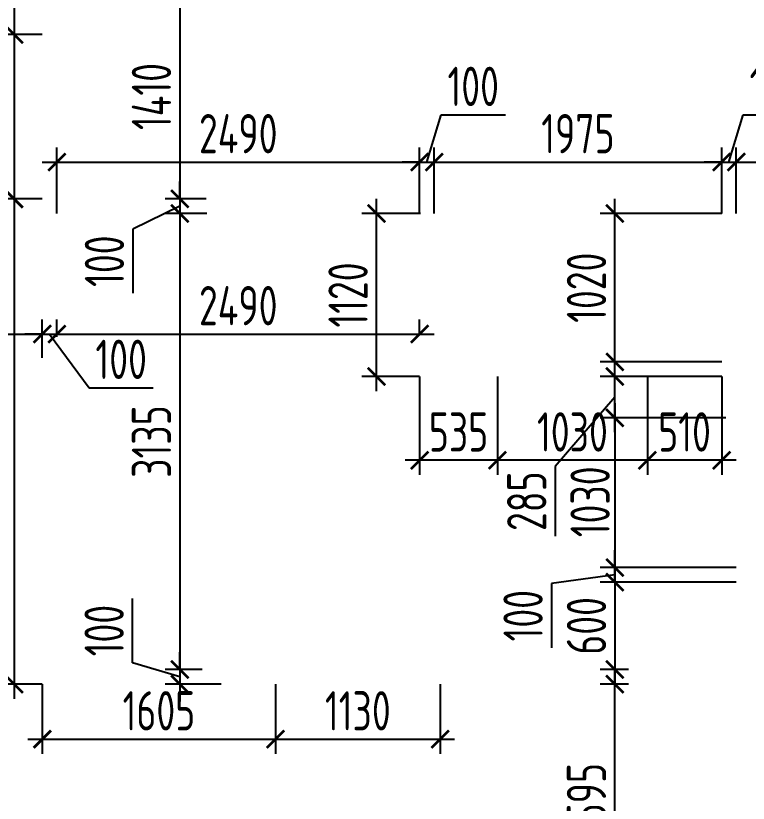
# Model space of a CAD drawing. Header units: millimetres. Extents: x -350007 to 536090, y -888 to 198380.
# Drawn here: x -210644 to -205612, y 105582 to 110994 of the extents above; entities that cross this region are included whole.
import ezdxf

# ---------------------------------------------------------------- set-up
doc = ezdxf.new("R2010")
doc.units = ezdxf.units.MM
doc.layers.add('АР_Размеры нов.', color=15, linetype='Continuous', lineweight=0)
doc.styles.add('ISOCPEUR', font='isocpeur.ttf', dxfattribs={"width": 0.7})
doc.dimstyles.new('R_100', dxfattribs={"dimtxt": 270, "dimasz": 120, "dimexe": 100, "dimexo": 0, "dimgap": 60, "dimtad": 1, "dimdec": 0, "dimrnd": 5, "dimzin": 0, "dimdsep": 46, "dimtxsty": 'ISOCPEUR', "dimblk": 'ARCHTICK', "dimcen": 0, "dimdle": 100, "dimclrd": 256, "dimclre": 256, "dimclrt": 256, "dimadec": 0, "dimazin": 0, "dimtfac": 2, "dimtdec": 0, "dimtofl": 0, "dimtmove": 1, "dimatfit": 3, "dimfxl": 1, "dimtvp": 3, "dimtolj": 1, "dimtzin": 0, "dimarcsym": 0})

# ---------------------------------------------------------------- blocks, each defined once
blk = doc.blocks.new('_ArchTick')
at = {"color": 0, "linetype": 'ByBlock', "const_width": 0.15}
blk.add_lwpolyline([(-0.5, -0.5), (0.5, 0.5)], dxfattribs=at)
blk = doc.blocks.new('*D2748')
at = {"layer": 'АР_Размеры нов.', "lineweight": -2, "ltscale": 100, "transparency": 16777216}
for p, q in [((-210655.5, 110964.7), (-210655.5, 109634.7)), ((-210461.8, 110864.7), (-210755.5, 110864.7)), ((-210461.8, 109734.7), (-210755.5, 109734.7))]:
    blk.add_line(p, q, dxfattribs=at)
at = {"layer": 'АР_Размеры нов.', "lineweight": -2, "ltscale": 100, "transparency": 16777216, "xscale": 120, "yscale": 120, "zscale": 120}
for p, rotation in [((-210655.5, 110864.7), 90), ((-210655.5, 109734.7), 270)]:
    blk.add_blockref('_ArchTick', p, dxfattribs=dict(at, rotation=rotation))
at = {"layer": 'АР_Размеры нов.', "ltscale": 100, "transparency": 16777216, "insert": (-210850.5, 110299.7), "char_height": 270, "attachment_point": 5, "rotation": 90, "style": 'ISOCPEUR'}
blk.add_mtext('\\A1;1130', dxfattribs=at)
blk = doc.blocks.new('*D2551')
at = {"layer": 'АР_Размеры нов.', "lineweight": -2, "ltscale": 100, "transparency": 16777216}
for p, q in [((-206528.7, 108331.4), (-206528.7, 107101.4)), ((-205766.5, 108231.4), (-206628.7, 108231.4)), ((-205814.8, 107201.4), (-206628.7, 107201.4))]:
    blk.add_line(p, q, dxfattribs=at)
at = {"layer": 'АР_Размеры нов.', "lineweight": -2, "ltscale": 100, "transparency": 16777216, "xscale": 120, "yscale": 120, "zscale": 120}
for p, rotation in [((-206528.7, 108231.4), 90), ((-206528.7, 107201.4), 270)]:
    blk.add_blockref('_ArchTick', p, dxfattribs=dict(at, rotation=rotation))
at = {"layer": 'АР_Размеры нов.', "ltscale": 100, "transparency": 16777216, "insert": (-206698.7, 107653.7), "char_height": 270, "attachment_point": 5, "rotation": 90, "style": 'ISOCPEUR'}
blk.add_mtext('\\A1;1030', dxfattribs=at)
blk = doc.blocks.new('*D2552')
at = {"layer": 'АР_Размеры нов.', "lineweight": -2, "ltscale": 100, "transparency": 16777216}
for p, q in [((-207335.1, 108494.3), (-207335.1, 107838.7)), ((-206305.1, 108494.8), (-206305.1, 107838.7)), ((-206205.1, 107938.7), (-207435.1, 107938.7))]:
    blk.add_line(p, q, dxfattribs=at)
at = {"layer": 'АР_Размеры нов.', "lineweight": -2, "ltscale": 100, "transparency": 16777216, "xscale": 120, "yscale": 120, "zscale": 120, "rotation": 180}
blk.add_blockref('_ArchTick', (-207335.1, 107938.7), dxfattribs=at)
at = {"layer": 'АР_Размеры нов.', "lineweight": -2, "ltscale": 100, "transparency": 16777216, "xscale": 120, "yscale": 120, "zscale": 120}
blk.add_blockref('_ArchTick', (-206305.1, 107938.7), dxfattribs=at)
at = {"layer": 'АР_Размеры нов.', "ltscale": 100, "transparency": 16777216, "insert": (-206820.1, 108133.7), "char_height": 270, "attachment_point": 5, "style": 'ISOCPEUR'}
blk.add_mtext('\\A1;1030', dxfattribs=at)
blk = doc.blocks.new('*D2654')
at = {"layer": 'АР_Размеры нов.', "lineweight": -2, "ltscale": 100, "transparency": 16777216}
for p, q in [((-212033.9, 108642.4), (-212033.9, 108906.5)), ((-210461.8, 108642.4), (-210461.8, 108906.5)), ((-212133.9, 108806.5), (-210361.8, 108806.5))]:
    blk.add_line(p, q, dxfattribs=at)
at = {"layer": 'АР_Размеры нов.', "lineweight": -2, "ltscale": 100, "transparency": 16777216, "xscale": 120, "yscale": 120, "zscale": 120, "rotation": 180}
blk.add_blockref('_ArchTick', (-212033.9, 108806.5), dxfattribs=at)
at = {"layer": 'АР_Размеры нов.', "lineweight": -2, "ltscale": 100, "transparency": 16777216, "xscale": 120, "yscale": 120, "zscale": 120}
blk.add_blockref('_ArchTick', (-210461.8, 108806.5), dxfattribs=at)
at = {"layer": 'АР_Размеры нов.', "ltscale": 100, "transparency": 16777216, "insert": (-211247.9, 109001.5), "char_height": 270, "attachment_point": 5, "style": 'ISOCPEUR'}
blk.add_mtext('\\A1;1570', dxfattribs=at)
blk = doc.blocks.new('*D2675')
at = {"layer": 'АР_Размеры нов.', "lineweight": -2, "ltscale": 100, "transparency": 16777216}
for p, q in [((-207869.9, 108514.8), (-207869.9, 107838.7)), ((-207335.1, 108514.3), (-207335.1, 107838.7)), ((-207235.1, 107938.7), (-207969.9, 107938.7))]:
    blk.add_line(p, q, dxfattribs=at)
at = {"layer": 'АР_Размеры нов.', "lineweight": -2, "ltscale": 100, "transparency": 16777216, "xscale": 120, "yscale": 120, "zscale": 120, "rotation": 180}
blk.add_blockref('_ArchTick', (-207869.9, 107938.7), dxfattribs=at)
at = {"layer": 'АР_Размеры нов.', "lineweight": -2, "ltscale": 100, "transparency": 16777216, "xscale": 120, "yscale": 120, "zscale": 120}
blk.add_blockref('_ArchTick', (-207335.1, 107938.7), dxfattribs=at)
at = {"layer": 'АР_Размеры нов.', "ltscale": 100, "transparency": 16777216, "insert": (-207602.5, 108133.7), "char_height": 270, "attachment_point": 5, "style": 'ISOCPEUR'}
blk.add_mtext('\\A1;535', dxfattribs=at)
blk = doc.blocks.new('*D2678')
at = {"layer": 'АР_Размеры нов.', "lineweight": -2, "ltscale": 100, "transparency": 16777216}
for p, q in [((-208859.3, 106400.7), (-208859.3, 105922.6)), ((-207729.3, 106400.7), (-207729.3, 105922.6)), ((-208959.3, 106022.6), (-207629.3, 106022.6))]:
    blk.add_line(p, q, dxfattribs=at)
at = {"layer": 'АР_Размеры нов.', "lineweight": -2, "ltscale": 100, "transparency": 16777216, "xscale": 120, "yscale": 120, "zscale": 120, "rotation": 180}
blk.add_blockref('_ArchTick', (-208859.3, 106022.6), dxfattribs=at)
at = {"layer": 'АР_Размеры нов.', "lineweight": -2, "ltscale": 100, "transparency": 16777216, "xscale": 120, "yscale": 120, "zscale": 120}
blk.add_blockref('_ArchTick', (-207729.3, 106022.6), dxfattribs=at)
at = {"layer": 'АР_Размеры нов.', "ltscale": 100, "transparency": 16777216, "insert": (-208294.3, 106217.6), "char_height": 270, "attachment_point": 5, "style": 'ISOCPEUR'}
blk.add_mtext('\\A1;1130', dxfattribs=at)
blk = doc.blocks.new('*D2679')
at = {"layer": 'АР_Размеры нов.', "lineweight": -2, "ltscale": 100, "transparency": 16777216}
for p, q in [((-210461.8, 106400.7), (-210461.8, 105922.6)), ((-208859.3, 106400.7), (-208859.3, 105922.6)), ((-210561.8, 106022.6), (-208759.3, 106022.6))]:
    blk.add_line(p, q, dxfattribs=at)
at = {"layer": 'АР_Размеры нов.', "lineweight": -2, "ltscale": 100, "transparency": 16777216, "xscale": 120, "yscale": 120, "zscale": 120, "rotation": 180}
blk.add_blockref('_ArchTick', (-210461.8, 106022.6), dxfattribs=at)
at = {"layer": 'АР_Размеры нов.', "lineweight": -2, "ltscale": 100, "transparency": 16777216, "xscale": 120, "yscale": 120, "zscale": 120}
blk.add_blockref('_ArchTick', (-208859.3, 106022.6), dxfattribs=at)
at = {"layer": 'АР_Размеры нов.', "ltscale": 100, "transparency": 16777216, "insert": (-209660.6, 106217.6), "char_height": 270, "attachment_point": 5, "style": 'ISOCPEUR'}
blk.add_mtext('\\A1;1605', dxfattribs=at)
blk = doc.blocks.new('*D3039')
at = {"layer": 'АР_Размеры нов.', "lineweight": -2, "ltscale": 500, "transparency": 16777216}
for p, q in [((-208166.6, 108414.8), (-208166.6, 109734.7)), ((-207864.4, 109634.7), (-208266.6, 109634.7)), ((-207869.9, 108514.8), (-208266.6, 108514.8))]:
    blk.add_line(p, q, dxfattribs=at)
at = {"layer": 'АР_Размеры нов.', "lineweight": -2, "ltscale": 500, "transparency": 16777216, "xscale": 120, "yscale": 120, "zscale": 120}
for p, rotation in [((-208166.6, 109634.7), 90), ((-208166.6, 108514.8), 270)]:
    blk.add_blockref('_ArchTick', p, dxfattribs=dict(at, rotation=rotation))
at = {"layer": 'АР_Размеры нов.', "lineweight": 13, "ltscale": 500, "transparency": 16777216, "insert": (-208361.6, 109074.8), "char_height": 270, "attachment_point": 5, "rotation": 90, "style": 'ISOCPEUR'}
blk.add_mtext('\\A1;1120', dxfattribs=at)
blk = doc.blocks.new('*D3040')
at = {"layer": 'АР_Размеры нов.', "lineweight": -2, "ltscale": 500, "transparency": 16777216}
for p, q in [((-206305.1, 108514.7), (-206305.1, 107838.7)), ((-205794.8, 108514.8), (-205794.8, 107838.7)), ((-205694.8, 107938.7), (-206405.1, 107938.7))]:
    blk.add_line(p, q, dxfattribs=at)
at = {"layer": 'АР_Размеры нов.', "lineweight": -2, "ltscale": 500, "transparency": 16777216, "xscale": 120, "yscale": 120, "zscale": 120, "rotation": 180}
blk.add_blockref('_ArchTick', (-206305.1, 107938.7), dxfattribs=at)
at = {"layer": 'АР_Размеры нов.', "lineweight": -2, "ltscale": 500, "transparency": 16777216, "xscale": 120, "yscale": 120, "zscale": 120}
blk.add_blockref('_ArchTick', (-205794.8, 107938.7), dxfattribs=at)
at = {"layer": 'АР_Размеры нов.', "lineweight": 13, "ltscale": 500, "transparency": 16777216, "insert": (-206049.9, 108133.7), "char_height": 270, "attachment_point": 5, "style": 'ISOCPEUR'}
blk.add_mtext('\\A1;510', dxfattribs=at)
blk = doc.blocks.new('*D3041')
at = {"layer": 'АР_Размеры нов.', "lineweight": -2, "ltscale": 500, "transparency": 16777216}
for p, q in [((-206528.7, 107201.4), (-206528.7, 106400.7)), ((-205694.8, 107101.4), (-206628.7, 107101.4)), ((-206433.9, 106500.7), (-206628.7, 106500.7))]:
    blk.add_line(p, q, dxfattribs=at)
at = {"layer": 'АР_Размеры нов.', "lineweight": -2, "ltscale": 500, "transparency": 16777216, "xscale": 120, "yscale": 120, "zscale": 120}
for p, rotation in [((-206528.7, 107101.4), 90), ((-206528.7, 106500.7), 270)]:
    blk.add_blockref('_ArchTick', p, dxfattribs=dict(at, rotation=rotation))
at = {"layer": 'АР_Размеры нов.', "lineweight": 13, "ltscale": 500, "transparency": 16777216, "insert": (-206723.7, 106801), "char_height": 270, "attachment_point": 5, "rotation": 90, "style": 'ISOCPEUR'}
blk.add_mtext('\\A1;600', dxfattribs=at)
blk = doc.blocks.new('*D3043')
at = {"layer": 'АР_Размеры нов.', "lineweight": -2, "ltscale": 500, "transparency": 16777216}
for p, q in [((-210655.5, 111523.9), (-210655.5, 110764.7)), ((-210461.8, 111423.9), (-210755.5, 111423.9)), ((-210461.8, 110864.7), (-210755.5, 110864.7))]:
    blk.add_line(p, q, dxfattribs=at)
at = {"layer": 'АР_Размеры нов.', "lineweight": -2, "ltscale": 500, "transparency": 16777216, "xscale": 120, "yscale": 120, "zscale": 120}
for p, rotation in [((-210655.5, 111423.9), 90), ((-210655.5, 110864.7), 270)]:
    blk.add_blockref('_ArchTick', p, dxfattribs=dict(at, rotation=rotation))
at = {"layer": 'АР_Размеры нов.', "lineweight": 13, "ltscale": 500, "transparency": 16777216, "insert": (-210850.5, 111144.3), "char_height": 270, "attachment_point": 5, "rotation": 90, "style": 'ISOCPEUR'}
blk.add_mtext('\\A1;560', dxfattribs=at)
blk = doc.blocks.new('*D3044')
at = {"layer": 'АР_Размеры нов.', "lineweight": -2, "ltscale": 500, "transparency": 16777216}
for p, q in [((-210655.5, 109834.7), (-210655.5, 106300.7)), ((-210461.8, 109734.7), (-210755.5, 109734.7)), ((-210461.8, 106400.7), (-210755.5, 106400.7))]:
    blk.add_line(p, q, dxfattribs=at)
at = {"layer": 'АР_Размеры нов.', "lineweight": -2, "ltscale": 500, "transparency": 16777216, "xscale": 120, "yscale": 120, "zscale": 120}
for p, rotation in [((-210655.5, 109734.7), 90), ((-210655.5, 106400.7), 270)]:
    blk.add_blockref('_ArchTick', p, dxfattribs=dict(at, rotation=rotation))
at = {"layer": 'АР_Размеры нов.', "lineweight": 13, "ltscale": 500, "transparency": 16777216, "insert": (-210850.5, 108067.7), "char_height": 270, "attachment_point": 5, "rotation": 90, "style": 'ISOCPEUR'}
blk.add_mtext('\\A1;3335', dxfattribs=at)
blk = doc.blocks.new('*D3062')
at = {"layer": 'АР_Размеры нов.', "lineweight": -2, "ltscale": 500, "transparency": 16777216}
for p, q in [((-210461.8, 108787.6), (-210461.8, 108906.5)), ((-210361.8, 108787.6), (-210361.8, 108906.5)), ((-210461.8, 108806.5), (-210581.8, 108806.5)), ((-210461.8, 108806.5), (-210361.8, 108806.5)), ((-210411.8, 108806.5), (-210140.7, 108437.6)), ((-210361.8, 108806.5), (-210241.8, 108806.5)), ((-210140.7, 108437.6), (-209699.4, 108437.6))]:
    blk.add_line(p, q, dxfattribs=at)
at = {"layer": 'АР_Размеры нов.', "lineweight": -2, "ltscale": 500, "transparency": 16777216, "xscale": 120, "yscale": 120, "zscale": 120}
blk.add_blockref('_ArchTick', (-210461.8, 108806.5), dxfattribs=at)
at = {"layer": 'АР_Размеры нов.', "lineweight": -2, "ltscale": 500, "transparency": 16777216, "xscale": 120, "yscale": 120, "zscale": 120, "rotation": 180}
blk.add_blockref('_ArchTick', (-210361.8, 108806.5), dxfattribs=at)
at = {"layer": 'АР_Размеры нов.', "lineweight": 13, "ltscale": 500, "transparency": 16777216, "insert": (-209920, 108632.6), "char_height": 270, "attachment_point": 5, "style": 'ISOCPEUR'}
blk.add_mtext('\\A1;100', dxfattribs=at)
blk = doc.blocks.new('*D3063')
at = {"layer": 'АР_Размеры нов.', "lineweight": -2, "ltscale": 500, "transparency": 16777216}
for p, q in [((-210361.8, 108787.6), (-210361.8, 108906.5)), ((-207869.9, 108801.9), (-207869.9, 108906.5)), ((-210461.8, 108806.5), (-207769.9, 108806.5))]:
    blk.add_line(p, q, dxfattribs=at)
at = {"layer": 'АР_Размеры нов.', "lineweight": -2, "ltscale": 500, "transparency": 16777216, "xscale": 120, "yscale": 120, "zscale": 120, "rotation": 180}
blk.add_blockref('_ArchTick', (-210361.8, 108806.5), dxfattribs=at)
at = {"layer": 'АР_Размеры нов.', "lineweight": -2, "ltscale": 500, "transparency": 16777216, "xscale": 120, "yscale": 120, "zscale": 120}
blk.add_blockref('_ArchTick', (-207869.9, 108806.5), dxfattribs=at)
at = {"layer": 'АР_Размеры нов.', "lineweight": 13, "ltscale": 500, "transparency": 16777216, "insert": (-209115.9, 109001.5), "char_height": 270, "attachment_point": 5, "style": 'ISOCPEUR'}
blk.add_mtext('\\A1;2490', dxfattribs=at)
blk = doc.blocks.new('*D2522')
at = {"layer": 'АР_Размеры нов.', "lineweight": -2, "ltscale": 500, "transparency": 16777216}
for p, q in [((-206528.7, 107201.4), (-206528.7, 107321.4)), ((-205694.8, 107201.4), (-206628.7, 107201.4)), ((-206528.7, 107101.4), (-206528.7, 107201.4)), ((-206528.7, 107151.4), (-206964.3, 107091.7)), ((-205694.8, 107101.4), (-206628.7, 107101.4)), ((-206528.7, 107101.4), (-206528.7, 106981.4)), ((-206964.3, 107091.7), (-206964.3, 106650.4))]:
    blk.add_line(p, q, dxfattribs=at)
at = {"layer": 'АР_Размеры нов.', "lineweight": -2, "ltscale": 500, "transparency": 16777216, "xscale": 120, "yscale": 120, "zscale": 120}
for p, rotation in [((-206528.7, 107201.4), 270), ((-206528.7, 107101.4), 90)]:
    blk.add_blockref('_ArchTick', p, dxfattribs=dict(at, rotation=rotation))
at = {"layer": 'АР_Размеры нов.', "lineweight": 13, "ltscale": 500, "transparency": 16777216, "insert": (-207159.3, 106871), "char_height": 270, "attachment_point": 5, "rotation": 90, "style": 'ISOCPEUR'}
blk.add_mtext('\\A1;100', dxfattribs=at)
blk = doc.blocks.new('*D3101')
at = {"layer": 'АР_Размеры нов.', "lineweight": -2, "transparency": 16777216}
for p, q in [((-206528.7, 104707.7), (-206528.7, 106500.7)), ((-206433.9, 106400.7), (-206628.7, 106400.7)), ((-206270.5, 104807.7), (-206628.7, 104807.7))]:
    blk.add_line(p, q, dxfattribs=at)
at = {"layer": 'АР_Размеры нов.', "lineweight": -2, "transparency": 16777216, "xscale": 120, "yscale": 120, "zscale": 120}
for p, rotation in [((-206528.7, 106400.7), 90), ((-206528.7, 104807.7), 270)]:
    blk.add_blockref('_ArchTick', p, dxfattribs=dict(at, rotation=rotation))
at = {"layer": 'АР_Размеры нов.', "transparency": 16777216, "insert": (-206723.7, 105604.2), "char_height": 270, "attachment_point": 5, "rotation": 90, "style": 'ISOCPEUR'}
blk.add_mtext('\\A1;1595', dxfattribs=at)
blk = doc.blocks.new('*D3102')
at = {"layer": 'АР_Размеры нов.', "lineweight": -2, "transparency": 16777216}
for p, q in [((-206528.7, 108131.4), (-206528.7, 108614.8)), ((-205794.8, 108514.8), (-206628.7, 108514.8)), ((-206528.7, 108373.1), (-206938.8, 107897.1)), ((-205766.5, 108231.4), (-206628.7, 108231.4)), ((-206938.8, 107897.1), (-206938.8, 107418))]:
    blk.add_line(p, q, dxfattribs=at)
at = {"layer": 'АР_Размеры нов.', "lineweight": -2, "transparency": 16777216, "xscale": 120, "yscale": 120, "zscale": 120}
for p, rotation in [((-206528.7, 108514.8), 90), ((-206528.7, 108231.4), 270)]:
    blk.add_blockref('_ArchTick', p, dxfattribs=dict(at, rotation=rotation))
at = {"layer": 'АР_Размеры нов.', "transparency": 16777216, "insert": (-207133.8, 107657.6), "char_height": 270, "attachment_point": 5, "rotation": 90, "style": 'ISOCPEUR'}
blk.add_mtext('\\A1;285', dxfattribs=at)
blk = doc.blocks.new('*D3103')
at = {"layer": 'АР_Размеры нов.', "lineweight": -2, "transparency": 16777216}
for p, q in [((-206528.7, 108514.8), (-206528.7, 109734.7)), ((-205794.8, 109634.7), (-206628.7, 109634.7)), ((-205794.8, 108614.8), (-206628.7, 108614.8))]:
    blk.add_line(p, q, dxfattribs=at)
at = {"layer": 'АР_Размеры нов.', "lineweight": -2, "transparency": 16777216, "xscale": 120, "yscale": 120, "zscale": 120}
for p, rotation in [((-206528.7, 109634.7), 90), ((-206528.7, 108614.8), 270)]:
    blk.add_blockref('_ArchTick', p, dxfattribs=dict(at, rotation=rotation))
at = {"layer": 'АР_Размеры нов.', "transparency": 16777216, "insert": (-206723.7, 109124.7), "char_height": 270, "attachment_point": 5, "rotation": 90, "style": 'ISOCPEUR'}
blk.add_mtext('\\A1;1020', dxfattribs=at)
blk = doc.blocks.new('*D3106')
at = {"layer": 'АР_Размеры нов.', "lineweight": -2, "transparency": 16777216}
for p, q in [((-209517.2, 111242.7), (-209517.2, 109634.7)), ((-209332.1, 111142.7), (-209617.2, 111142.7)), ((-209335.2, 109734.7), (-209617.2, 109734.7))]:
    blk.add_line(p, q, dxfattribs=at)
at = {"layer": 'АР_Размеры нов.', "lineweight": -2, "transparency": 16777216, "xscale": 120, "yscale": 120, "zscale": 120}
for p, rotation in [((-209517.2, 111142.7), 90), ((-209517.2, 109734.7), 270)]:
    blk.add_blockref('_ArchTick', p, dxfattribs=dict(at, rotation=rotation))
at = {"layer": 'АР_Размеры нов.', "transparency": 16777216, "insert": (-209712.2, 110438.7), "char_height": 270, "attachment_point": 5, "rotation": 90, "style": 'ISOCPEUR'}
blk.add_mtext('\\A1;1410', dxfattribs=at)
blk = doc.blocks.new('*D3107')
at = {"layer": 'АР_Размеры нов.', "lineweight": -2, "transparency": 16777216}
for p, q in [((-209517.2, 109734.7), (-209517.2, 109854.7)), ((-209335.2, 109734.7), (-209617.2, 109734.7)), ((-209517.2, 109734.7), (-209517.2, 109634.7)), ((-209517.2, 109684.7), (-209840.1, 109527.9)), ((-209331.7, 109634.7), (-209617.2, 109634.7)), ((-209517.2, 109634.7), (-209517.2, 109514.7)), ((-209840.1, 109527.9), (-209840.1, 109086.6))]:
    blk.add_line(p, q, dxfattribs=at)
at = {"layer": 'АР_Размеры нов.', "lineweight": -2, "transparency": 16777216, "xscale": 120, "yscale": 120, "zscale": 120}
for p, rotation in [((-209517.2, 109734.7), 270), ((-209517.2, 109634.7), 90)]:
    blk.add_blockref('_ArchTick', p, dxfattribs=dict(at, rotation=rotation))
at = {"layer": 'АР_Размеры нов.', "transparency": 16777216, "insert": (-210035.1, 109307.2), "char_height": 270, "attachment_point": 5, "rotation": 90, "style": 'ISOCPEUR'}
blk.add_mtext('\\A1;100', dxfattribs=at)
blk = doc.blocks.new('*D3108')
at = {"layer": 'АР_Размеры нов.', "lineweight": -2, "transparency": 16777216}
for p, q in [((-209517.2, 109734.7), (-209517.2, 106400.7)), ((-209331.7, 109634.7), (-209617.2, 109634.7)), ((-209363, 106500.7), (-209617.2, 106500.7))]:
    blk.add_line(p, q, dxfattribs=at)
at = {"layer": 'АР_Размеры нов.', "lineweight": -2, "transparency": 16777216, "xscale": 120, "yscale": 120, "zscale": 120}
for p, rotation in [((-209517.2, 109634.7), 90), ((-209517.2, 106500.7), 270)]:
    blk.add_blockref('_ArchTick', p, dxfattribs=dict(at, rotation=rotation))
at = {"layer": 'АР_Размеры нов.', "transparency": 16777216, "insert": (-209712.2, 108067.7), "char_height": 270, "attachment_point": 5, "rotation": 90, "style": 'ISOCPEUR'}
blk.add_mtext('\\A1;3135', dxfattribs=at)
blk = doc.blocks.new('*D3109')
at = {"layer": 'АР_Размеры нов.', "lineweight": -2, "transparency": 16777216}
for p, q in [((-209842.2, 106548.2), (-209842.2, 106989.5)), ((-209517.2, 106500.7), (-209517.2, 106620.7)), ((-209517.2, 106450.7), (-209842.2, 106548.2)), ((-209363, 106500.7), (-209617.2, 106500.7)), ((-209517.2, 106500.7), (-209517.2, 106400.7)), ((-209233.9, 106400.7), (-209617.2, 106400.7)), ((-209517.2, 106400.7), (-209517.2, 106280.7))]:
    blk.add_line(p, q, dxfattribs=at)
at = {"layer": 'АР_Размеры нов.', "lineweight": -2, "transparency": 16777216, "xscale": 120, "yscale": 120, "zscale": 120}
for p, rotation in [((-209517.2, 106500.7), 270), ((-209517.2, 106400.7), 90)]:
    blk.add_blockref('_ArchTick', p, dxfattribs=dict(at, rotation=rotation))
at = {"layer": 'АР_Размеры нов.', "transparency": 16777216, "insert": (-210037.2, 106768.8), "char_height": 270, "attachment_point": 5, "rotation": 90, "style": 'ISOCPEUR'}
blk.add_mtext('\\A1;100', dxfattribs=at)
blk = doc.blocks.new('*D3110')
at = {"layer": 'АР_Размеры нов.', "lineweight": -2, "transparency": 16777216}
for p, q in [((-210361.8, 109634.7), (-210361.8, 110088.4)), ((-207869.9, 109634.7), (-207869.9, 110088.4)), ((-210461.8, 109988.4), (-207769.9, 109988.4))]:
    blk.add_line(p, q, dxfattribs=at)
at = {"layer": 'АР_Размеры нов.', "lineweight": -2, "transparency": 16777216, "xscale": 120, "yscale": 120, "zscale": 120, "rotation": 180}
blk.add_blockref('_ArchTick', (-210361.8, 109988.4), dxfattribs=at)
at = {"layer": 'АР_Размеры нов.', "lineweight": -2, "transparency": 16777216, "xscale": 120, "yscale": 120, "zscale": 120}
blk.add_blockref('_ArchTick', (-207869.9, 109988.4), dxfattribs=at)
at = {"layer": 'АР_Размеры нов.', "transparency": 16777216, "insert": (-209115.9, 110183.4), "char_height": 270, "attachment_point": 5, "style": 'ISOCPEUR'}
blk.add_mtext('\\A1;2490', dxfattribs=at)
blk = doc.blocks.new('*D3111')
at = {"layer": 'АР_Размеры нов.', "lineweight": -2, "transparency": 16777216}
for p, q in [((-207819.9, 109988.4), (-207722.4, 110313.4)), ((-207722.4, 110313.4), (-207281.1, 110313.4)), ((-207869.9, 109634.7), (-207869.9, 110088.4)), ((-207769.9, 109634.7), (-207769.9, 110088.4)), ((-207869.9, 109988.4), (-207989.9, 109988.4)), ((-207869.9, 109988.4), (-207769.9, 109988.4)), ((-207769.9, 109988.4), (-207649.9, 109988.4))]:
    blk.add_line(p, q, dxfattribs=at)
at = {"layer": 'АР_Размеры нов.', "lineweight": -2, "transparency": 16777216, "xscale": 120, "yscale": 120, "zscale": 120}
blk.add_blockref('_ArchTick', (-207869.9, 109988.4), dxfattribs=at)
at = {"layer": 'АР_Размеры нов.', "lineweight": -2, "transparency": 16777216, "xscale": 120, "yscale": 120, "zscale": 120, "rotation": 180}
blk.add_blockref('_ArchTick', (-207769.9, 109988.4), dxfattribs=at)
at = {"layer": 'АР_Размеры нов.', "transparency": 16777216, "insert": (-207501.7, 110508.4), "char_height": 270, "attachment_point": 5, "style": 'ISOCPEUR'}
blk.add_mtext('\\A1;100', dxfattribs=at)
blk = doc.blocks.new('*D3112')
at = {"layer": 'АР_Размеры нов.', "lineweight": -2, "transparency": 16777216}
for p, q in [((-207769.9, 109634.7), (-207769.9, 110088.4)), ((-205794.8, 109634.7), (-205794.8, 110088.4)), ((-207869.9, 109988.4), (-205694.8, 109988.4))]:
    blk.add_line(p, q, dxfattribs=at)
at = {"layer": 'АР_Размеры нов.', "lineweight": -2, "transparency": 16777216, "xscale": 120, "yscale": 120, "zscale": 120, "rotation": 180}
blk.add_blockref('_ArchTick', (-207769.9, 109988.4), dxfattribs=at)
at = {"layer": 'АР_Размеры нов.', "lineweight": -2, "transparency": 16777216, "xscale": 120, "yscale": 120, "zscale": 120}
blk.add_blockref('_ArchTick', (-205794.8, 109988.4), dxfattribs=at)
at = {"layer": 'АР_Размеры нов.', "transparency": 16777216, "insert": (-206782.3, 110183.4), "char_height": 270, "attachment_point": 5, "style": 'ISOCPEUR'}
blk.add_mtext('\\A1;1975', dxfattribs=at)
blk = doc.blocks.new('*D3113')
at = {"layer": 'АР_Размеры нов.', "lineweight": -2, "transparency": 16777216}
for p, q in [((-205744.8, 109988.4), (-205647.3, 110313.4)), ((-205647.3, 110313.4), (-205206, 110313.4)), ((-205794.8, 109634.7), (-205794.8, 110088.4)), ((-205694.8, 109634.7), (-205694.8, 110088.4)), ((-205794.8, 109988.4), (-205914.8, 109988.4)), ((-205794.8, 109988.4), (-205694.8, 109988.4)), ((-205694.8, 109988.4), (-205574.8, 109988.4))]:
    blk.add_line(p, q, dxfattribs=at)
at = {"layer": 'АР_Размеры нов.', "lineweight": -2, "transparency": 16777216, "xscale": 120, "yscale": 120, "zscale": 120}
blk.add_blockref('_ArchTick', (-205794.8, 109988.4), dxfattribs=at)
at = {"layer": 'АР_Размеры нов.', "lineweight": -2, "transparency": 16777216, "xscale": 120, "yscale": 120, "zscale": 120, "rotation": 180}
blk.add_blockref('_ArchTick', (-205694.8, 109988.4), dxfattribs=at)
at = {"layer": 'АР_Размеры нов.', "transparency": 16777216, "insert": (-205426.7, 110508.4), "char_height": 270, "attachment_point": 5, "style": 'ISOCPEUR'}
blk.add_mtext('\\A1;100', dxfattribs=at)
blk = doc.blocks.new('*D3114')
at = {"layer": 'АР_Размеры нов.', "lineweight": -2, "transparency": 16777216}
for p, q in [((-205694.8, 109634.7), (-205694.8, 110088.4)), ((-204754.8, 109634.7), (-204754.8, 110088.4)), ((-205794.8, 109988.4), (-204654.8, 109988.4))]:
    blk.add_line(p, q, dxfattribs=at)
at = {"layer": 'АР_Размеры нов.', "lineweight": -2, "transparency": 16777216, "xscale": 120, "yscale": 120, "zscale": 120, "rotation": 180}
blk.add_blockref('_ArchTick', (-205694.8, 109988.4), dxfattribs=at)
at = {"layer": 'АР_Размеры нов.', "lineweight": -2, "transparency": 16777216, "xscale": 120, "yscale": 120, "zscale": 120}
blk.add_blockref('_ArchTick', (-204754.8, 109988.4), dxfattribs=at)
at = {"layer": 'АР_Размеры нов.', "transparency": 16777216, "insert": (-205224.8, 110183.4), "char_height": 270, "attachment_point": 5, "style": 'ISOCPEUR'}
blk.add_mtext('\\A1;940', dxfattribs=at)
blk = doc.blocks.new('*D7171')
at = {"layer": 'АР_Размеры нов.', "lineweight": -2, "transparency": 16777216}
for p, q in [((-301542.1, 115210.7), (-301542.1, 114752.6)), ((-301341.3, 115050.7), (-301341.3, 114752.6)), ((-301642.1, 114852.6), (-301241.3, 114852.6)), ((-301441.7, 114852.6), (-301263.2, 114257.6)), ((-301263.2, 114257.6), (-300784.1, 114257.6)), ((-182483.9, 67738.2), (-182925.2, 67738.2)), ((-182493.8, 67218.2), (-182483.9, 67738.2)), ((-182543.8, 66845.6), (-182543.8, 67318.2)), ((-182443.8, 66845.6), (-182443.8, 67318.2)), ((-182543.8, 67218.2), (-182663.8, 67218.2)), ((-182443.8, 67218.2), (-182543.8, 67218.2)), ((-182443.8, 67218.2), (-182323.8, 67218.2))]:
    blk.add_line(p, q, dxfattribs=at)
at = {"layer": 'АР_Размеры нов.', "lineweight": -2, "transparency": 16777216, "xscale": 120, "yscale": 120, "zscale": 120, "rotation": 180}
for p in [(-301542.1, 114852.6), (-182443.8, 67218.2)]:
    blk.add_blockref('_ArchTick', p, dxfattribs=at)
at = {"layer": 'АР_Размеры нов.', "lineweight": -2, "transparency": 16777216, "xscale": 120, "yscale": 120, "zscale": 120}
for p in [(-301341.3, 114852.6), (-182543.8, 67218.2)]:
    blk.add_blockref('_ArchTick', p, dxfattribs=at)
at = {"layer": 'АР_Размеры нов.', "transparency": 16777216, "char_height": 270, "attachment_point": 5, "style": 'ISOCPEUR'}
for s, insert in [('\\A1;200', (-301023.6, 114452.6)), ('\\A1;100', (-182704.5, 67933.2))]:
    blk.add_mtext(s, dxfattribs=dict(at, insert=insert))
blk = doc.blocks.new('*D7184')
at = {"layer": 'АР_Размеры нов.', "lineweight": -2, "transparency": 16777216}
for p, q in [((-186100.2, 131670.6), (-186002.7, 131995.6)), ((-186002.7, 131995.6), (-185655.9, 131995.6)), ((-186145.2, 131370.7), (-186145.2, 131770.6)), ((-186055.2, 131530.7), (-186055.2, 131770.6)), ((-186145.2, 131670.6), (-186265.2, 131670.6)), ((-186145.2, 131670.6), (-186055.2, 131670.6)), ((-186055.2, 131670.6), (-185935.2, 131670.6)), ((-281863.4, 59884.7), (-281863.4, 59308.8)), ((-281179, 59884.7), (-281179, 59308.8)), ((-281963.4, 59408.8), (-281079, 59408.8))]:
    blk.add_line(p, q, dxfattribs=at)
at = {"layer": 'АР_Размеры нов.', "lineweight": -2, "transparency": 16777216, "xscale": 120, "yscale": 120, "zscale": 120}
for p in [(-186145.2, 131670.6), (-281179, 59408.8)]:
    blk.add_blockref('_ArchTick', p, dxfattribs=at)
at = {"layer": 'АР_Размеры нов.', "lineweight": -2, "transparency": 16777216, "xscale": 120, "yscale": 120, "zscale": 120, "rotation": 180}
for p in [(-186055.2, 131670.6), (-281863.4, 59408.8)]:
    blk.add_blockref('_ArchTick', p, dxfattribs=at)
at = {"layer": 'АР_Размеры нов.', "transparency": 16777216, "char_height": 270, "attachment_point": 5, "style": 'ISOCPEUR'}
for s, insert in [('\\A1;90', (-185829.3, 132190.6)), ('\\A1;685', (-281521.2, 59603.8))]:
    blk.add_mtext(s, dxfattribs=dict(at, insert=insert))
blk = doc.blocks.new('*D7185')
at = {"layer": 'АР_Размеры нов.', "lineweight": -2, "transparency": 16777216}
for p, q in [((-152915.4, 120873.4), (-152915.4, 121314.7)), ((-153510.4, 120694.9), (-152915.4, 120873.4)), ((-153510.4, 120520.7), (-153510.4, 120869.1)), ((-154303.9, 120769.1), (-153410.4, 120769.1)), ((-154463.9, 120620.7), (-153410.4, 120620.7)), ((-280686, 59784.7), (-280686, 60786.4)), ((-281179, 60686.4), (-280586, 60686.4)), ((-281179, 59884.7), (-280586, 59884.7))]:
    blk.add_line(p, q, dxfattribs=at)
at = {"layer": 'АР_Размеры нов.', "lineweight": -2, "transparency": 16777216, "xscale": 120, "yscale": 120, "zscale": 120}
for p, rotation in [((-153510.4, 120769.1), 90), ((-153510.4, 120620.7), 270), ((-280686, 60686.4), 90), ((-280686, 59884.7), 270)]:
    blk.add_blockref('_ArchTick', p, dxfattribs=dict(at, rotation=rotation))
at = {"layer": 'АР_Размеры нов.', "transparency": 16777216, "char_height": 270, "attachment_point": 5, "rotation": 90, "style": 'ISOCPEUR'}
for s, insert in [('\\A1;150', (-153110.4, 121094.1)), ('\\A1;800', (-280881, 60285.5))]:
    blk.add_mtext(s, dxfattribs=dict(at, insert=insert))
blk = doc.blocks.new('*D7186')
at = {"layer": 'АР_Размеры нов.', "lineweight": -2, "transparency": 16777216}
for p, q in [((-172392.8, 113364.4), (-172392.8, 115310.7)), ((-171328.9, 115210.7), (-172492.8, 115210.7)), ((-171328.9, 113464.4), (-172492.8, 113464.4)), ((-280686, 59984.7), (-280686, 55406)), ((-281179, 59884.7), (-280586, 59884.7)), ((-281179, 55506), (-280586, 55506))]:
    blk.add_line(p, q, dxfattribs=at)
at = {"layer": 'АР_Размеры нов.', "lineweight": -2, "transparency": 16777216, "xscale": 120, "yscale": 120, "zscale": 120}
for p, rotation in [((-172392.8, 115210.7), 90), ((-172392.8, 113464.4), 270), ((-280686, 59884.7), 90), ((-280686, 55506), 270)]:
    blk.add_blockref('_ArchTick', p, dxfattribs=dict(at, rotation=rotation))
at = {"layer": 'АР_Размеры нов.', "transparency": 16777216, "char_height": 270, "attachment_point": 5, "rotation": 90, "style": 'ISOCPEUR'}
for s, insert in [('\\A1;1745', (-172587.8, 114337.6)), ('\\A1;4380', (-280881, 57695.3))]:
    blk.add_mtext(s, dxfattribs=dict(at, insert=insert))

msp = doc.modelspace()

# ---------------------------------------------------------------- dimensions: what is measured, and where the dimension line sits
at = {"layer": 'АР_Размеры нов.'}
for base, p1, p2, picture, middle in [((-186055.2, 131670.6), (-186145.2, 131370.7), (-186055.2, 131530.7), '*D7184', (-185942.7, 132190.6)), ((-281179, 59408.8), (-281863.4, 59884.7), (-281179, 59884.7), '*D7184', (-281521.2, 59603.8)), ((-301341.3, 114852.6), (-301542.1, 115210.7), (-301341.3, 115050.7), '*D7171', (-301203.2, 114452.6)), ((-207769.9, 109988.4), (-207869.9, 109634.7), (-207769.9, 109634.7), '*D3111', (-207662.4, 110508.4)), ((-205694.8, 109988.4), (-205794.8, 109634.7), (-205694.8, 109634.7), '*D3113', (-205587.3, 110508.4)), ((-207869.9, 109988.4), (-210361.8, 109634.7), (-207869.9, 109634.7), '*D3110', (-209115.9, 110183.4)), ((-205794.8, 109988.4), (-207769.9, 109634.7), (-205794.8, 109634.7), '*D3112', (-206782.3, 110183.4)), ((-204754.8, 109988.4), (-205694.8, 109634.7), (-204754.8, 109634.7), '*D3114', (-205224.8, 110183.4))]:
    dim = msp.add_linear_dim(base=base, p1=p1, p2=p2, dimstyle='R_100', override={"dimpost": '\\X'}, dxfattribs=at)
    dim.commit()
    dim.dimension.update_dxf_attribs({"geometry": picture, "text_midpoint": middle})
for base, p1, p2, override, picture, middle in [((-153510.4, 120769.1), (-154463.9, 120620.7), (-154303.9, 120769.1), {"dimpost": '\\X'}, '*D7185', (-153110.4, 120933.4)), ((-280686, 60686.4), (-281179, 59884.7), (-281179, 60686.4), {"dimpost": '\\X'}, '*D7185', (-280881, 60285.5)), ((-172392.8, 115210.7), (-171328.9, 113464.4), (-171328.9, 115210.7), {"dimpost": '\\X'}, '*D7186', (-172587.8, 114337.6)), ((-280686, 55506), (-281179, 59884.7), (-281179, 55506), {"dimpost": '\\X'}, '*D7186', (-280881, 57695.3)), ((-209517.2, 109734.7), (-209332.1, 111142.7), (-209335.2, 109734.7), {"dimpost": '\\X'}, '*D3106', (-209712.2, 110438.7)), ((-209517.2, 106500.7), (-209331.7, 109634.7), (-209363, 106500.7), {"dimpost": '\\X'}, '*D3108', (-209712.2, 108067.7)), ((-206528.7, 109634.7), (-205794.8, 108614.8), (-205794.8, 109634.7), {"dimpost": '\\X', "dimfxl": 2.5, "dimarcsym": 1}, '*D3103', (-206723.7, 109124.7)), ((-209517.2, 106400.7), (-209363, 106500.7), (-209233.9, 106400.7), {"dimpost": '\\X'}, '*D3109', (-210037.2, 106608.2)), ((-206528.7, 106400.7), (-206270.5, 104807.7), (-206433.9, 106400.7), {"dimpost": '\\X'}, '*D3101', (-206723.7, 105604.2))]:
    dim = msp.add_linear_dim(base=base, p1=p1, p2=p2, angle=90, dimstyle='R_100', override=override, dxfattribs=at)
    dim.commit()
    dim.dimension.update_dxf_attribs({"geometry": picture, "text_midpoint": middle})
dim = msp.add_linear_dim(base=(-182543.8, 67218.2), p1=(-182443.8, 66845.6), p2=(-182543.8, 66845.6), dimstyle='R_100', override={"dimpost": '\\X'}, dxfattribs=at)
dim.commit()
dim.dimension.update_dxf_attribs({"geometry": '*D7171', "text_midpoint": (-182543.9, 67738.2), "dimtype": 160})
at = {"layer": 'АР_Размеры нов.', "lineweight": 13, "ltscale": 500}
for base, p1, p2, override, picture, middle in [((-210655.5, 110864.7), (-210461.8, 111423.9), (-210461.8, 110864.7), {"dimpost": '\\X'}, '*D3043', (-210850.5, 111144.3)), ((-210655.5, 106400.7), (-210461.8, 109734.7), (-210461.8, 106400.7), {"dimpost": '\\X', "dimfxl": 300, "dimarcsym": 1}, '*D3044', (-210850.5, 108067.7)), ((-208166.6, 109634.7), (-207869.9, 108514.8), (-207864.4, 109634.7), {"dimpost": '\\X'}, '*D3039', (-208361.6, 109074.8)), ((-206528.7, 106500.7), (-205694.8, 107101.4), (-206433.9, 106500.7), {"dimpost": '\\X'}, '*D3041', (-206723.7, 106801))]:
    dim = msp.add_linear_dim(base=base, p1=p1, p2=p2, angle=90, dimstyle='R_100', override=override, dxfattribs=at)
    dim.commit()
    dim.dimension.update_dxf_attribs({"geometry": picture, "text_midpoint": middle})
at = {"layer": 'АР_Размеры нов.', "ltscale": 100}
dim = msp.add_linear_dim(base=(-210655.5, 109734.7), p1=(-210461.8, 110864.7), p2=(-210461.8, 109734.7), angle=90, dimstyle='R_100', override={"dimpost": '\\X', "dimfxl": 300, "dimarcsym": 1}, dxfattribs=at)
dim.commit()
dim.dimension.update_dxf_attribs({"geometry": '*D2748', "text_midpoint": (-210850.5, 110299.7)})
at = {"layer": 'АР_Размеры нов.'}
for base, p1, p2, override, picture, middle in [((-209517.2, 109634.7), (-209335.2, 109734.7), (-209331.7, 109634.7), {"dimpost": '\\X'}, '*D3107', (-209840.1, 109467.9)), ((-206528.7, 108514.8), (-205766.5, 108231.4), (-205794.8, 108514.8), {"dimpost": '\\X', "dimfxl": 2.5, "dimarcsym": 1}, '*D3102', (-206938.8, 107837.1))]:
    dim = msp.add_linear_dim(base=base, p1=p1, p2=p2, angle=90, dimstyle='R_100', override=override, dxfattribs=at)
    dim.commit()
    dim.dimension.update_dxf_attribs({"geometry": picture, "text_midpoint": middle, "dimtype": 160})
at = {"layer": 'АР_Размеры нов.', "ltscale": 100}
for base, p1, p2, override, picture, middle in [((-210461.8, 108806.5), (-212033.9, 108642.4), (-210461.8, 108642.4), {"dimpost": '\\X', "dimfxl": 2.5, "dimarcsym": 2}, '*D2654', (-211247.9, 109001.5)), ((-207869.9, 107938.7), (-207335.1, 108514.3), (-207869.9, 108514.8), {"dimpost": '\\X', "dimfxl": 2.5, "dimarcsym": 1}, '*D2675', (-207602.5, 108133.7)), ((-207335.1, 107938.7), (-206305.1, 108494.8), (-207335.1, 108494.3), {"dimpost": '\\X', "dimfxl": 2.5, "dimarcsym": 1}, '*D2552', (-206820.1, 108133.7)), ((-208859.2565, 106022.6205), (-210461.8449, 106400.6822), (-208859.2565, 106400.6822), {"dimpost": '\\X', "dimfxl": 2.5, "dimarcsym": 1}, '*D2679', (-209660.5507, 106217.6205)), ((-207729.3, 106022.6), (-208859.3, 106400.7), (-207729.3, 106400.7), {"dimpost": '\\X', "dimfxl": 2.5, "dimarcsym": 1}, '*D2678', (-208294.3, 106217.6))]:
    dim = msp.add_linear_dim(base=base, p1=p1, p2=p2, dimstyle='R_100', override=override, dxfattribs=at)
    dim.commit()
    dim.dimension.update_dxf_attribs({"geometry": picture, "text_midpoint": middle})
at = {"layer": 'АР_Размеры нов.', "lineweight": 13, "ltscale": 500}
for base, p1, p2, picture, middle in [((-207869.9, 108806.5), (-210361.8, 108787.6), (-207869.9, 108801.9), '*D3063', (-209115.9, 109001.5)), ((-206305.1, 107938.7), (-205794.8, 108514.8), (-206305.1, 108514.7), '*D3040', (-206049.9, 108133.7))]:
    dim = msp.add_linear_dim(base=base, p1=p1, p2=p2, dimstyle='R_100', override={"dimpost": '\\X'}, dxfattribs=at)
    dim.commit()
    dim.dimension.update_dxf_attribs({"geometry": picture, "text_midpoint": middle})
dim = msp.add_linear_dim(base=(-210361.8, 108806.5), p1=(-210461.8, 108787.6), p2=(-210361.8, 108787.6), dimstyle='R_100', override={"dimpost": '\\X'}, dxfattribs=at)
dim.commit()
dim.dimension.update_dxf_attribs({"geometry": '*D3062', "text_midpoint": (-210080.7, 108437.6), "dimtype": 160})
at = {"layer": 'АР_Размеры нов.', "ltscale": 100}
dim = msp.add_linear_dim(base=(-206528.7, 107201.4), p1=(-205766.5, 108231.4), p2=(-205814.8, 107201.4), angle=90, dimstyle='R_100', override={"dimpost": '\\X', "dimfxl": 2.5, "dimarcsym": 1}, dxfattribs=at)
dim.commit()
dim.dimension.update_dxf_attribs({"geometry": '*D2551', "text_midpoint": (-206503.7, 107653.7), "dimtype": 160})
at = {"layer": 'АР_Размеры нов.', "lineweight": 13, "ltscale": 500}
dim = msp.add_linear_dim(base=(-206528.7, 107201.4), p1=(-205694.8, 107101.4), p2=(-205694.8, 107201.4), angle=90, dimstyle='R_100', override={"dimpost": '\\X'}, dxfattribs=at)
dim.commit()
dim.dimension.update_dxf_attribs({"geometry": '*D2522', "text_midpoint": (-206964.3, 107031.7), "dimtype": 160})

doc.saveas('drawing.dxf')
